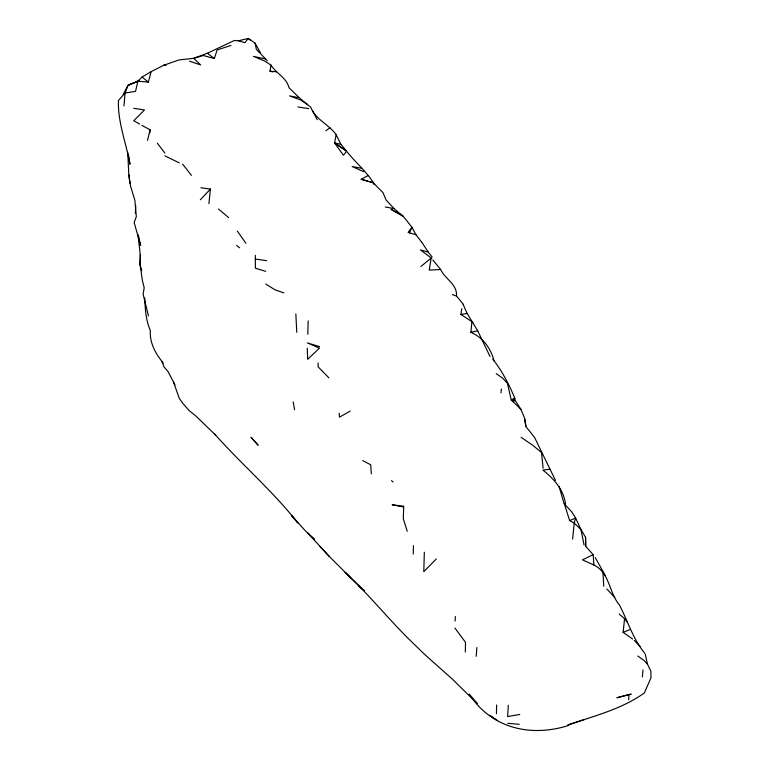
<?xml version="1.0" encoding="UTF-8"?>
<svg xmlns="http://www.w3.org/2000/svg" width="769" height="769" viewBox="0 0 769 769"><rect width="100%" height="100%" fill="white"/><g stroke="black" fill="none" stroke-linecap="round" stroke-linejoin="round"><path stroke-width="1.15" d="M295.834 313.935L296.786 332.333M318.126 362.949L318.087 366.823L328.93 377.887M465.312 652.083L465.495 642.326L454.873 627.994M144.716 297.978C145.216 308.898 145.793 320.375 150.349 330.487C149.455 342.118 155.194 353.307 162.528 362.026M496.447 713.738L496.611 704.971M135.738 205.544L135.334 213.503M307.821 334.294L308.177 320.904M413.213 554.084L413.453 545.615M265.728 271.342L255.404 268.198L255.356 255.337M455.104 621.044L455.373 616.536M424.334 552.238L423.777 571.646L436.263 559.005M508.319 705.231L507.617 716.573L519.748 714.468M140.381 254.837L140.246 265.651L142.361 280.454L144.216 287.827L143.101 294.181L148.484 315.972M628.667 699.771L629.013 694.455L631.243 694.176L616.892 697.752L627.908 694.753M476.184 656.322L476.876 647.508M572.617 539.04L574.222 523.083L575.616 517.998L571.857 512.029L564.321 503.83L569.656 520.613L574.222 523.083L580.903 529.447L585.44 537.137M123.953 105.949L125.097 93.001L128.01 85.321L137.862 81.235L142.025 77.063L151.108 71.652L163.922 65.202L178.985 59.924L193.615 58.338L203.391 55.522L214.32 58.569L217.127 49.975L230.94 45.448M501.013 392.815L501.378 388.979M632.589 639.01L623.111 632.329L624.572 618.718L619.18 614.027M642.346 676.951L643.009 669.953M493.986 360.892C490.939 348.386 482.894 337.485 470.888 332.323L471.926 321.634L460.967 314.511L461.727 308.715M208.899 203.698L210.437 189.068L200.863 187.771M149.753 133.124L150.138 129.807L141.861 125.347M272.716 71.921L269.967 71.181L271.034 65.182L264.546 60.953L253.462 56.406L265.584 58.944L267.256 60.818M374.551 184.589C367.073 171.852 355.518 162.653 346.646 151.31L343.368 155.203L334.544 142.928L336.159 134.71C328.824 124.222 315.463 119.685 310.724 107.141C302.717 101.383 295.969 94.549 289.019 87.743C286.597 77.736 276.234 73.449 271.034 65.182M432.168 257.029L428.189 252.069L420.47 249.887L431.178 258.019L429.227 270.092L440.637 269.486C444.934 279.109 457.382 284.04 456.526 296.055L463.044 303.966M151.108 71.652L148.388 82.1L137.862 81.235L135.565 91.376L125.097 93.001L118.416 100.537C117.676 122.242 126.231 143.111 129.971 164.306L128.49 154.886M147.475 140.41L150.138 129.807M585.718 546.394L585.555 537.425L585.718 546.394L593.149 554.641L593.937 565.042C609.913 572.79 608.788 592.505 619.314 604.78C627.821 621.035 632.916 639.058 644.874 653.371M421.672 242.11L415.962 234.737L411.973 227.278L408.099 232.382L409.444 232.853L411.973 227.278L402.764 215.714L391.008 209.303L403.254 216.435L394.064 208.591L386.057 199.921L383.01 192.673L373.196 182.782L361.18 179.264L368.245 175.524M123.213 94.472L128.01 85.321L137.862 81.235M200.344 199.757L210.437 189.068M420.874 266.516L431.178 258.019M403.36 506.531L403.763 506.223L392.161 504.791L403.715 507.04L403.273 518.623L407.234 531.273M325.787 130.788L329.939 127.808M496.265 373.676L502.715 378.233L507.405 383.154L511.26 400.12L514.749 398.102C509.136 384.413 501.936 370.773 492.708 359.036M350.155 411.117L339.494 417.163L339.187 413.232M593.149 554.641L582.479 559.851L593.937 565.042M189.578 61.193L200.68 64.961L193.615 58.338L207.419 53.224L234.266 40.497L238.438 40.786L244.927 42.66L248.272 38.45L255.068 43.093L260.614 53.196M569.656 520.613L575.616 517.998L580.903 529.447L584.065 544.981M555.478 480.404L534.599 437.465L525.727 426.353L524.612 418.134L520.882 409.319L512.817 401.476L514.749 398.102L515.22 400.457L512.817 401.476L511.26 400.12M128.817 84.898L139.199 80.62M623.111 632.329L630.532 629.378M584.267 719.573L567.839 725.023C593.995 715.949 621.583 709.287 644.374 692.927L650.978 677.816L650.862 671.202L647.44 664.06L645.258 654.294M238.438 40.786L248.272 38.45L250.358 40.276M470.888 332.323L477.712 330.785L489.968 356.451M568.877 725.378C530.879 737.519 491.516 728.483 469.225 694.147L477.347 703.664L452.028 678.835L424.796 654.573L407.426 637.684C390.662 620.794 375.31 602.713 358.69 585.67L364.17 590.63M460.967 314.511L467.1 313.387L477.712 330.785M549.979 469.215L542.895 470.09C553.747 478.645 563.677 489.651 565.513 503.906M374.445 184.531L373.196 182.782L361.18 179.264M165.844 65.298L163.922 65.202L165.844 65.298L164.912 64.932M507.771 723.331L519.277 724.292M269.967 71.181L276.561 71.796M255.193 259.047L266.622 260.653M133.729 108.304L144.447 109.957L133.777 120.723L139.622 124.03M297.901 106.949L308.754 108.66M361.507 168.248L352.164 166.546L363.699 171.65M385.25 206.986L394.064 208.591M298.43 97.625L289.548 95.885L300.669 99.999L307.61 104.392M334.544 142.928L340.869 144.312L346.463 151.06L334.544 142.928L346.329 150.945M409.444 232.853L415.962 234.737M319.625 346.656L307.379 342.887L319.433 348.155L307.677 359.334L307.254 348.146M283.886 292.893L275.071 289.836L265.786 284.078M452.422 294.614L456.526 296.055M179.215 162.865L164.874 155.838M361.584 588.593L345.137 572.338L364.093 590.592M362.67 460.593L370.706 464.755L371.35 473.877M521.18 437.378L532.888 445.357L541.539 452.576L543.097 468.215M492.929 717.429L489.613 715.189M495.688 719.313L497.524 720.563M492.535 717.179L496.438 719.832M637.799 655.995L643.989 660.417L647.44 664.06M207.419 53.224L214.32 58.569M142.025 77.063L148.388 82.1M236.621 245.407L239.553 247.791M218.483 209.024L228.537 217.512M391.479 480.625L393.113 482.057M314.531 539.444L305.495 530.995L291.662 515.643L297.814 522.901C272.591 490.862 241.399 464.216 214.426 433.783L215.599 435.302M314.502 539.415L307.725 533.061L329.392 556.564L350.751 577.846M215.032 434.562L195.855 415.991L189.261 410.665L182.561 403.091L179.244 398.188L173.4 381.799L167.978 371.475L164.153 367.073L161.942 361.565L163.259 363.103M471.926 321.634L472.848 322.557M265.584 58.944L256.327 49.36L255.068 43.093M336.159 134.71L340.869 144.312M634.233 640.385L640.5 646.902M606.856 589.025L614.844 597.571M320.125 546.605L329.392 556.564M432.793 259.903L440.637 269.486M624.572 618.718L627.225 622.044M182.628 164.133L191.433 175.361M157.299 143.188L164.845 152.983M237.323 231.065L245.897 243.235M422.018 242.562L428.189 252.069M515.22 400.457L520.882 409.319M605.145 575.318L595.235 557.563M312.647 111.015L317.232 119.724M173.4 381.799L174.986 384.904M372.84 182.051L373.196 182.782M463.111 304.332L467.1 313.387M141.784 270.659L139.622 263.517C141.352 254.145 138.516 244.638 138.209 235.141M559.13 486.604L564.042 503.551M138.324 235.179L140.631 245.522L134.142 222.452L136.324 216.666L134.892 200.325L130.653 186.521L128.942 177.226L127.731 152.272M524.689 419.115L526.025 426.045M293.2 401.889L294.575 409.714M129.163 174.919L129.519 178.1M129.759 180.225L130.115 183.407M602.954 572.184L603.761 586.238M258.009 445.107L251.127 437.369L258.009 445.107"/></g></svg>
